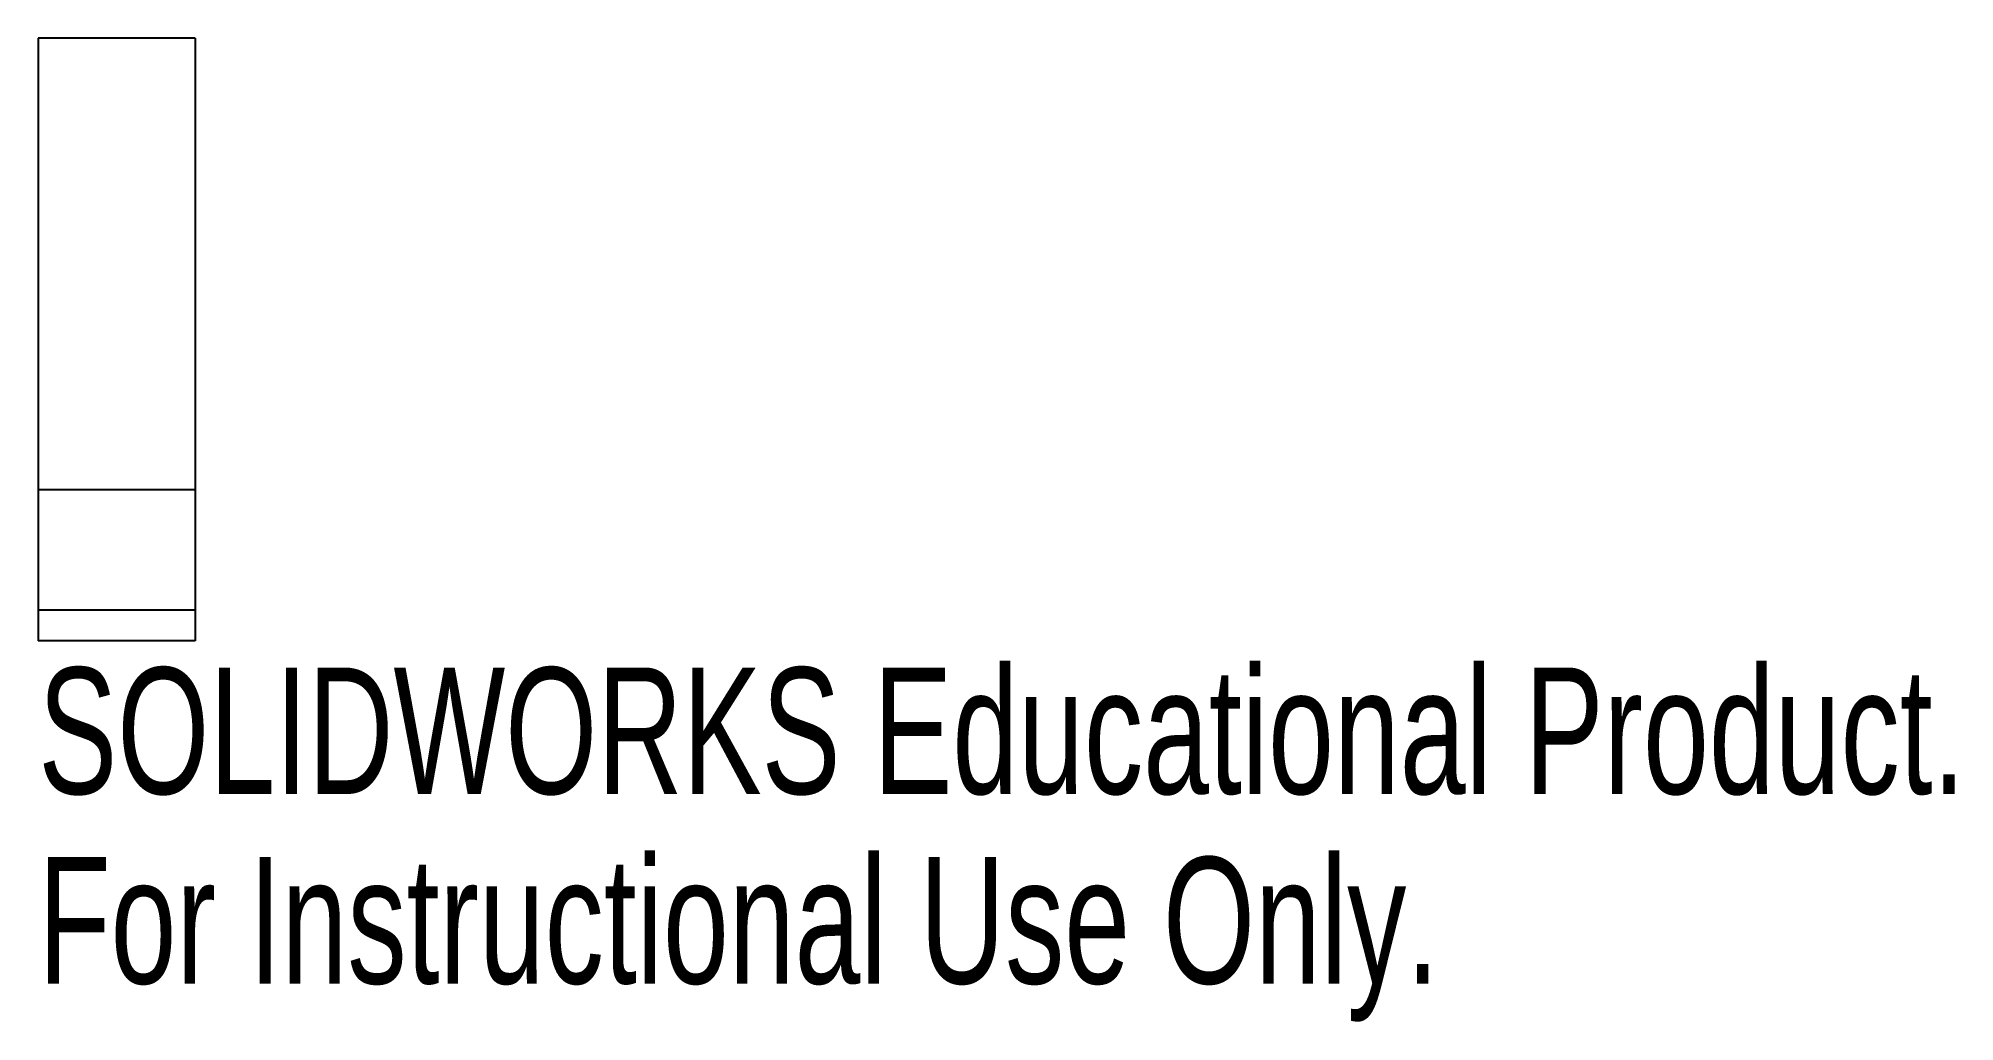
# Paper-space layout '_Left' of a CAD drawing. Header units: millimetres. Extents: x 0 to 73.3, y -28.7 to 8.9.
import ezdxf

# ---------------------------------------------------------------- set-up
doc = ezdxf.new("R2010")
doc.units = ezdxf.units.MM
doc.styles.add('SLDTEXTSTYLE0', font='TXT', dxfattribs={"width": 0.7})

psp = doc.layouts.new('_Left')

# ---------------------------------------------------------------- linework, layer by layer
at = {"color": 7, "linetype": 'Continuous', "lineweight": 25}
for p, q in [((6, 8.912), (0, 8.912)), ((0, 8.912), (0, -14.131)), ((6, 8.912), (6, -14.131)), ((6, -8.357), (0, -8.357)), ((6, -12.953), (0, -12.953)), ((6, -14.131), (0, -14.131))]:
    psp.add_line(p, q, dxfattribs=at)

# ---------------------------------------------------------------- texts
at = {"color": 7, "linetype": 'Continuous', "char_height": 4.83362, "attachment_point": 1, "style": 'SLDTEXTSTYLE0'}
for s, insert in [('SOLIDWORKS Educational Product.', (0, -15.15)), ('For Instructional Use Only.', (0, -22.401))]:
    psp.add_mtext(s, dxfattribs=dict(at, insert=insert))

doc.saveas('drawing.dxf')
